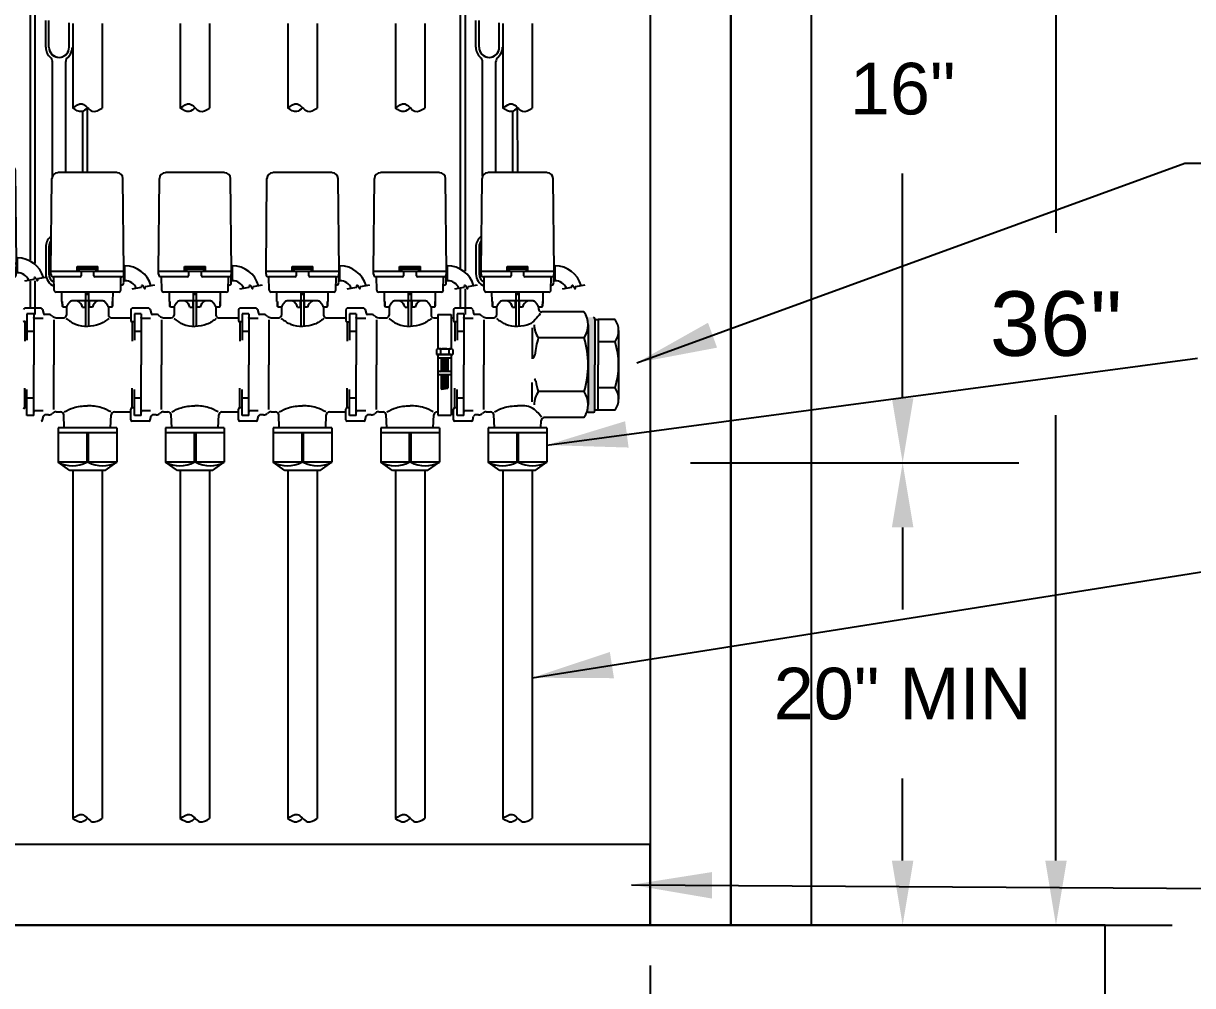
# Paper-space layout 'M&T INST' of a CAD drawing. Header units: inches. Extents: x 0.2 to 34.4, y 0.5 to 23.
# Drawn here: x 16.234 to 18.499, y 3.261 to 5.125 of the extents above; entities that cross this region are included whole.
import ezdxf

# ---------------------------------------------------------------- set-up
doc = ezdxf.new("R2010")
doc.units = ezdxf.units.IN
doc.header["$MEASUREMENT"] = 0
doc.layers.add('B_Dimensions', color=5, linetype='Continuous', lineweight=13)
for name, color, linetype in [('D_DTTXT', 7, 'Continuous'), ('D_FRAMING', 84, 'Continuous'), ('D_OBJECTS', 4, 'Continuous'), ('D_PEX TUBING', 6, 'Continuous'), ('Title Block', 7, 'Continuous')]:
    doc.layers.add(name, color=color, linetype=linetype)
doc.styles.get("Standard").update_dxf_attribs({"font": 'arial.ttf'})
doc.dimstyles.get("Standard").update_dxf_attribs({"dimtxt": 4, "dimasz": 6, "dimexe": 0.18, "dimexo": 0.0625, "dimgap": 0.09, "dimtad": 0, "dimtih": 1, "dimtoh": 1, "dimdec": 4, "dimzin": 0, "dimdsep": 46, "dimlunit": 4, "dimtxsty": 'Standard', "dimcen": 0.09, "dimadec": 0, "dimazin": 0, "dimtfac": 1, "dimtdec": 4, "dimtofl": 0, "dimtmove": 0, "dimatfit": 3, "dimfxl": 1, "dimtolj": 1, "dimtzin": 0, "dimarcsym": 0})

# ---------------------------------------------------------------- blocks, each defined once
blk = doc.blocks.new('TELESTAT')
at = {"color": 161}
for p, q in [((-0.679, 0.554), (-0.661, 2.276)), ((0.551, 2.385), (-0.551, 2.385)), ((0.679, 0.554), (0.661, 2.276)), ((-0.679, 0.554), (-0.193, 0.554)), ((-0.678, 0.494), (-0.679, 0.55)), ((-0.679, 0.55), (0.679, 0.55)), ((-0.138, 0.449), (-0.632, 0.449)), ((-0.619, 0.201), (-0.624, 0.449)), ((-0.193, 0.55), (-0.193, 0.642)), ((-0.193, 0.642), (0.193, 0.642)), ((-0.193, 0.635), (0.193, 0.635)), ((-0.187, 0.635), (-0.187, 0.55)), ((-0.159, 0.598), (-0.159, 0.55)), ((-0.159, 0.598), (0.159, 0.598)), ((-0.119, 0.55), (-0.119, 0.468)), ((0.119, 0.468), (0.119, 0.55)), ((0.632, 0.449), (0.138, 0.449)), ((0.159, 0.598), (0.159, 0.55)), ((0.187, 0.55), (0.187, 0.635)), ((0.193, 0.55), (0.193, 0.642)), ((0.193, 0.554), (0.679, 0.554)), ((0.619, 0.201), (0.624, 0.449)), ((0.675, 0.339), (0.679, 0.55)), ((0.697, 0.651), (0.678, 0.651)), ((0.697, 0.376), (0.697, 0.651)), ((0.629, 0.293), (0.621, 0.293)), ((0.697, 0.376), (0.676, 0.376)), ((0.833, 0.223), (1.008, 0.254)), ((1.08, 0.267), (1.255, 0.297)), ((0.583, 0.165), (-0.583, 0.165)), ((-0.475, -0.011), (-0.476, 0.165)), ((0.281, 0), (-0.281, 0)), ((-0.028, 0), (-0.028, 0.165)), ((-0.028, 0.159), (0.028, 0.159)), ((-0.028, 0.125), (0.028, 0.125)), ((0.028, 0), (0.028, 0.165)), ((0.475, -0.011), (0.476, 0.165)), ((-0.475, -0.011), (-0.467, -0.011)), ((-0.467, -0.011), (-0.466, -0.095)), ((-0.466, -0.092), (-0.467, -0.011)), ((-0.451, -0.11), (-0.391, -0.11)), ((0.391, -0.11), (0.451, -0.11)), ((0.467, -0.011), (0.466, -0.092)), ((0.466, -0.095), (0.467, -0.011)), ((0.467, -0.011), (0.475, -0.011))]:
    blk.add_line(p, q, dxfattribs=at)
for points in [[(-0.187, 0.634), (-0.187, 0.633), (-0.187, 0.633), (-0.187, 0.632), (-0.186, 0.631), (-0.186, 0.631), (-0.186, 0.63), (-0.185, 0.629), (-0.185, 0.628), (-0.184, 0.628), (-0.184, 0.627), (-0.183, 0.626), (-0.182, 0.625), (-0.182, 0.624), (-0.181, 0.623), (-0.18, 0.622), (-0.179, 0.621), (-0.179, 0.62), (-0.178, 0.619), (-0.177, 0.618), (-0.176, 0.617), (-0.175, 0.615), (-0.174, 0.614), (-0.173, 0.613), (-0.172, 0.612), (-0.171, 0.611), (-0.17, 0.61), (-0.169, 0.609), (-0.167, 0.606)], [(-0.167, 0.606), (-0.165, 0.605), (-0.163, 0.603)], [(-0.163, 0.603), (-0.162, 0.601), (-0.161, 0.6), (-0.159, 0.598)], [(0.159, 0.598), (0.16, 0.599), (0.162, 0.601)], [(0.162, 0.601), (0.163, 0.603), (0.165, 0.605)], [(0.165, 0.605), (0.167, 0.606), (0.169, 0.609)], [(0.169, 0.609), (0.17, 0.61), (0.171, 0.611), (0.172, 0.612), (0.173, 0.613), (0.174, 0.614), (0.175, 0.615), (0.176, 0.617), (0.177, 0.618), (0.178, 0.619), (0.179, 0.62), (0.179, 0.621), (0.18, 0.622), (0.181, 0.623), (0.182, 0.624), (0.182, 0.625), (0.183, 0.626), (0.184, 0.627), (0.184, 0.628), (0.185, 0.628), (0.185, 0.629), (0.186, 0.63), (0.186, 0.631), (0.186, 0.631), (0.187, 0.632), (0.187, 0.633), (0.187, 0.633), (0.187, 0.634)], [(-0.281, 0), (-0.285, 0), (-0.288, 0), (-0.291, -0.001), (-0.294, -0.001), (-0.297, -0.002), (-0.3, -0.002), (-0.303, -0.003), (-0.306, -0.004), (-0.308, -0.005), (-0.311, -0.006), (-0.313, -0.007), (-0.315, -0.008), (-0.318, -0.01), (-0.32, -0.011), (-0.322, -0.012), (-0.324, -0.014), (-0.326, -0.016), (-0.327, -0.017), (-0.329, -0.019), (-0.331, -0.021), (-0.332, -0.023), (-0.334, -0.025), (-0.335, -0.027), (-0.337, -0.03), (-0.338, -0.032), (-0.339, -0.034), (-0.341, -0.037)], [(0.341, -0.037), (0.339, -0.034), (0.338, -0.032), (0.337, -0.03), (0.335, -0.027), (0.334, -0.025), (0.332, -0.023), (0.331, -0.021), (0.329, -0.019), (0.327, -0.017), (0.326, -0.016), (0.324, -0.014), (0.322, -0.012), (0.32, -0.011), (0.318, -0.01), (0.315, -0.008), (0.313, -0.007), (0.311, -0.006), (0.308, -0.005), (0.306, -0.004), (0.303, -0.003), (0.3, -0.002), (0.297, -0.002), (0.294, -0.001), (0.291, -0.001), (0.288, 0), (0.285, 0), (0.281, 0)], [(-0.466, -0.095), (-0.466, -0.095), (-0.466, -0.094), (-0.466, -0.094), (-0.466, -0.093), (-0.466, -0.092), (-0.466, -0.092)], [(-0.451, -0.11), (-0.452, -0.11), (-0.453, -0.11), (-0.454, -0.11), (-0.454, -0.11), (-0.455, -0.11), (-0.456, -0.109), (-0.457, -0.109), (-0.457, -0.109), (-0.458, -0.109), (-0.459, -0.108), (-0.459, -0.108), (-0.46, -0.108), (-0.46, -0.107), (-0.461, -0.107), (-0.461, -0.106), (-0.462, -0.106), (-0.462, -0.105), (-0.463, -0.105), (-0.463, -0.104), (-0.464, -0.104), (-0.464, -0.104), (-0.464, -0.103), (-0.465, -0.102), (-0.465, -0.102), (-0.465, -0.101), (-0.465, -0.101), (-0.466, -0.1), (-0.466, -0.1), (-0.466, -0.099), (-0.466, -0.099), (-0.466, -0.098), (-0.466, -0.098), (-0.466, -0.097), (-0.466, -0.096), (-0.466, -0.096), (-0.466, -0.095), (-0.466, -0.095)], [(-0.391, -0.11), (-0.39, -0.11), (-0.39, -0.11), (-0.39, -0.11), (-0.389, -0.11), (-0.389, -0.109), (-0.388, -0.109), (-0.388, -0.109), (-0.387, -0.109), (-0.387, -0.108), (-0.386, -0.108), (-0.386, -0.107), (-0.385, -0.107), (-0.385, -0.106), (-0.384, -0.105), (-0.384, -0.105), (-0.383, -0.104), (-0.382, -0.103), (-0.382, -0.102), (-0.381, -0.102), (-0.381, -0.101), (-0.38, -0.1), (-0.38, -0.099), (-0.379, -0.098), (-0.379, -0.097), (-0.378, -0.096), (-0.378, -0.095), (-0.376, -0.091)], [(-0.376, -0.091), (-0.374, -0.088), (-0.373, -0.085), (-0.371, -0.082), (-0.37, -0.08), (-0.369, -0.077), (-0.367, -0.075), (-0.366, -0.073), (-0.365, -0.07), (-0.363, -0.068), (-0.362, -0.066), (-0.361, -0.064), (-0.36, -0.062), (-0.358, -0.06), (-0.357, -0.058), (-0.356, -0.056), (-0.354, -0.054), (-0.353, -0.052), (-0.352, -0.05), (-0.35, -0.049), (-0.349, -0.047), (-0.348, -0.045), (-0.346, -0.043), (-0.345, -0.042), (-0.343, -0.04), (-0.342, -0.038), (-0.341, -0.037)], [(0.341, -0.037), (0.342, -0.038), (0.343, -0.04), (0.345, -0.042), (0.346, -0.043), (0.348, -0.045), (0.349, -0.047), (0.35, -0.049), (0.352, -0.05), (0.353, -0.052), (0.354, -0.054), (0.356, -0.056), (0.357, -0.058), (0.358, -0.06), (0.36, -0.062), (0.361, -0.064), (0.362, -0.066), (0.363, -0.068), (0.365, -0.07), (0.366, -0.073), (0.367, -0.075), (0.369, -0.077), (0.37, -0.08), (0.371, -0.082), (0.373, -0.085), (0.374, -0.088), (0.376, -0.091), (0.378, -0.095)], [(0.378, -0.095), (0.378, -0.096), (0.379, -0.097), (0.379, -0.098), (0.38, -0.099), (0.38, -0.1), (0.381, -0.101), (0.381, -0.102), (0.382, -0.102), (0.382, -0.103), (0.383, -0.104), (0.384, -0.105), (0.384, -0.105), (0.385, -0.106), (0.385, -0.107), (0.386, -0.107), (0.386, -0.108), (0.387, -0.108), (0.387, -0.109), (0.388, -0.109), (0.388, -0.109), (0.389, -0.109), (0.389, -0.11), (0.39, -0.11), (0.39, -0.11), (0.39, -0.11), (0.391, -0.11)], [(0.451, -0.11), (0.452, -0.11), (0.453, -0.11), (0.454, -0.11), (0.454, -0.11), (0.455, -0.11), (0.456, -0.109), (0.457, -0.109), (0.457, -0.109), (0.458, -0.109), (0.459, -0.108), (0.459, -0.108), (0.46, -0.108), (0.46, -0.107), (0.461, -0.107), (0.461, -0.106), (0.462, -0.106), (0.462, -0.105), (0.463, -0.105), (0.463, -0.104), (0.464, -0.104), (0.464, -0.104), (0.464, -0.103), (0.465, -0.102), (0.465, -0.102), (0.465, -0.101), (0.465, -0.101), (0.466, -0.1), (0.466, -0.1), (0.466, -0.099), (0.466, -0.099), (0.466, -0.098), (0.466, -0.098), (0.466, -0.097), (0.466, -0.096), (0.466, -0.096), (0.466, -0.095), (0.466, -0.095)], [(0.466, -0.095), (0.466, -0.095), (0.466, -0.094), (0.466, -0.094), (0.466, -0.093), (0.466, -0.092), (0.466, -0.092)]]:
    blk.add_lwpolyline(points, dxfattribs=at)
for centre, radius, start, end in [((-0.551, 2.274), 0.11, 90, 179.4259), ((0.551, 2.274), 0.11, 0.5741, 90), ((-0.632, 0.495), 0.0459, 181, 270), ((-0.138, 0.468), 0.0183, 270, 360), ((0.138, 0.468), 0.0183, 180, 270), ((0.632, 0.495), 0.0459, 270, 359), ((0.697, 0.147), 0.504, 15.8606, 90), ((0.629, 0.339), 0.0459, 270, 359), ((0.697, 0.147), 0.229, 22.9817, 90), ((-0.583, 0.202), 0.0367, 181, 270), ((0.583, 0.202), 0.0367, 270, 359)]:
    blk.add_arc(centre, radius, start, end, dxfattribs=at)
blk.add_spline([(1.008, 0.254), (1.019, 0.293), (1.044, 0.26), (1.068, 0.227), (1.08, 0.267)], degree=3, dxfattribs=at)
blk = doc.blocks.new('*D31')
at = {"layer": 'B_Dimensions', "color": 0, "lineweight": -2, "transparency": 16777216}
for p, q in [((-2.3673, -2.4647), (-1.7457, -2.4647)), ((-1.9257, -2.5647), (-1.9257, -3.2671)), ((-1.9257, -4.2397), (-1.9257, -3.5493)), ((-2.3673, -4.3397), (-1.7457, -4.3397))]:
    blk.add_line(p, q, dxfattribs=at)
at = {"layer": 'B_Dimensions', "color": 0, "transparency": 16777216}
for points in [[(-1.9423, -2.5647), (-1.909, -2.5647), (-1.9257, -2.4647)], [(-1.9423, -4.2397), (-1.909, -4.2397), (-1.9257, -4.3397)]]:
    blk.add_solid(points, dxfattribs=at)
at = {"layer": 'Defpoints', "color": 0, "transparency": 16777216}
for p in [(-2.4298, -2.4647), (-2.4298, -4.3397), (-1.9257, -4.3397)]:
    blk.add_point(p, dxfattribs=at)
at = {"layer": 'B_Dimensions', "color": 0, "transparency": 16777216, "insert": (-1.9257, -3.4082), "char_height": 0.1, "attachment_point": 5}
blk.add_mtext('\\A1;36"', dxfattribs=at)
blk = doc.blocks.new('*D29')
at = {"layer": 'B_Dimensions', "color": 0, "lineweight": -2, "transparency": 16777216}
for p, q in [((-2.4923, -3.6233), (-1.9833, -3.6233)), ((-2.1633, -3.7233), (-2.1633, -3.8506)), ((-2.1633, -4.2397), (-2.1633, -4.1123)), ((-2.4923, -4.3397), (-1.9833, -4.3397))]:
    blk.add_line(p, q, dxfattribs=at)
at = {"layer": 'B_Dimensions', "color": 0, "transparency": 16777216}
for points in [[(-2.18, -3.7233), (-2.1467, -3.7233), (-2.1633, -3.6233)], [(-2.18, -4.2397), (-2.1467, -4.2397), (-2.1633, -4.3397)]]:
    blk.add_solid(points, dxfattribs=at)
at = {"layer": 'Defpoints', "color": 0, "transparency": 16777216}
for p in [(-2.5548, -3.6233), (-2.5548, -4.3397), (-2.1633, -4.3397)]:
    blk.add_point(p, dxfattribs=at)
at = {"layer": 'B_Dimensions', "color": 0, "transparency": 16777216, "insert": (-2.1633, -3.9815), "char_height": 0.08, "attachment_point": 5}
blk.add_mtext('\\A1;20" MIN', dxfattribs=at)
blk = doc.blocks.new('*D30')
at = {"layer": 'B_Dimensions', "color": 0, "lineweight": -2, "transparency": 16777216}
for p, q in [((-2.4923, -2.4647), (-1.9833, -2.4647)), ((-2.1633, -2.5647), (-2.1633, -2.9131)), ((-2.1633, -3.5233), (-2.1633, -3.1748)), ((-2.4923, -3.6233), (-1.9833, -3.6233))]:
    blk.add_line(p, q, dxfattribs=at)
at = {"layer": 'B_Dimensions', "color": 0, "transparency": 16777216}
for points in [[(-2.18, -2.5647), (-2.1467, -2.5647), (-2.1633, -2.4647)], [(-2.18, -3.5233), (-2.1467, -3.5233), (-2.1633, -3.6233)]]:
    blk.add_solid(points, dxfattribs=at)
at = {"layer": 'Defpoints', "color": 0, "transparency": 16777216}
for p in [(-2.5548, -2.4647), (-2.5548, -3.6233), (-2.1633, -3.6233)]:
    blk.add_point(p, dxfattribs=at)
at = {"layer": 'B_Dimensions', "color": 0, "transparency": 16777216, "insert": (-2.1633, -3.044), "char_height": 0.08, "attachment_point": 5}
blk.add_mtext('\\A1;16"', dxfattribs=at)
blk = doc.blocks.new('*D32')
at = {"layer": 'B_Dimensions', "color": 0, "lineweight": -2, "transparency": 16777216}
for p, q in [((-4.8464, -4.4022), (-4.8464, -5.437)), ((-2.5548, -4.4022), (-2.5548, -5.437)), ((-4.7464, -5.257), (-3.8769, -5.257)), ((-2.6548, -5.257), (-3.5244, -5.257))]:
    blk.add_line(p, q, dxfattribs=at)
at = {"layer": 'B_Dimensions', "color": 0, "transparency": 16777216}
for points in [[(-4.7464, -5.2403), (-4.7464, -5.2737), (-4.8464, -5.257)], [(-2.6548, -5.2403), (-2.6548, -5.2737), (-2.5548, -5.257)]]:
    blk.add_solid(points, dxfattribs=at)
at = {"layer": 'Defpoints', "color": 0, "transparency": 16777216}
for p in [(-4.8464, -4.3397), (-2.5548, -4.3397), (-2.5548, -5.257)]:
    blk.add_point(p, dxfattribs=at)
at = {"layer": 'B_Dimensions', "color": 0, "transparency": 16777216, "insert": (-3.7006, -5.257), "char_height": 0.1, "attachment_point": 5}
blk.add_mtext("\\A1;'W'", dxfattribs=at)
blk = doc.blocks.new('MULTI MANIFOLD')
at = {"layer": 'D_OBJECTS', "ltscale": 12}
h = blk.add_hatch(color=5, dxfattribs=at)
h.paths.add_polyline_path([(-2.64016, -3.40027, 0.4142136), (-2.64266, -3.39777), (-2.65079, -3.39777), (-2.65079, -3.47133), (-2.64016, -3.47133)])
h.paths.add_polyline_path([(-2.64016, -3.47133), (-2.65079, -3.47133), (-2.65079, -3.54489), (-2.64266, -3.54489, 0.4142136), (-2.64016, -3.54239)])
h = blk.add_hatch(color=5, dxfattribs=at)
h.paths.add_polyline_path([(-2.64016, -3.40027, 0.4142136), (-2.64266, -3.39777), (-2.65079, -3.39777), (-2.65079, -3.47133), (-2.64016, -3.47133)])
h.paths.add_polyline_path([(-2.64016, -3.47133), (-2.65079, -3.47133), (-2.65079, -3.54489), (-2.64266, -3.54489, 0.4142136), (-2.64016, -3.54239)])
at = {"layer": 'D_DTTXT'}
blk.add_line((-1.72596, -3.15868), (-1.60096, -3.15868), dxfattribs=at)
at = {"layer": 'D_FRAMING', "ltscale": 12}
for p, q in [((-2.42978, -1.60519), (-2.42978, -4.33973)), ((-2.30478, -4.33973), (-2.30478, -1.60519)), ((-2.42978, -4.33973), (-2.30478, -4.33973))]:
    blk.add_line(p, q, dxfattribs=at)
for points in [[(-2.55478, -4.33973), (-2.42978, -4.33973), (-2.42978, -2.46473), (-2.55478, -2.46473)], [(-4.84645, -4.21473), (-4.84645, -4.33973), (-2.55478, -4.33973), (-2.55478, -4.21473)], [(-5.48062, -4.33973), (-5.48062, -4.46473), (-1.84938, -4.46473), (-1.84938, -4.33973)]]:
    blk.add_lwpolyline(points, close=True, dxfattribs=at)
at = {"layer": 'D_OBJECTS', "ltscale": 12}
for p, q in [((-3.5151, -3.30897), (-3.5151, -2.84925)), ((-3.5076, -3.31435), (-3.5076, -2.84925)), ((-2.84844, -3.32148), (-2.84844, -2.84925)), ((-2.84094, -3.32617), (-2.84094, -2.84925)), ((-3.49146, -2.97937), (-3.49146, -2.9377)), ((-3.48646, -2.97937), (-3.48646, -2.9377)), ((-3.45521, -2.97937), (-3.45521, -2.94154)), ((-2.82479, -2.97937), (-2.82479, -2.9377)), ((-2.81979, -2.97937), (-2.81979, -2.9377)), ((-2.78854, -2.97937), (-2.78854, -2.94154)), ((-3.48125, -3.17929), (-3.48125, -3.00143)), ((-3.46041, -3.17366), (-3.46041, -3.00143)), ((-2.81458, -3.17929), (-2.81458, -3.00143)), ((-2.79375, -3.17366), (-2.79375, -3.00143)), ((-3.43406, -3.17366), (-3.43406, -3.07849)), ((-3.42656, -3.17366), (-3.42656, -3.0733)), ((-2.76739, -3.17366), (-2.76739, -3.07849)), ((-2.75989, -3.17366), (-2.76047, -3.07275)), ((-3.49146, -3.28877), (-3.49146, -3.33044)), ((-3.48646, -3.28877), (-3.48646, -3.33044)), ((-2.82479, -3.28877), (-2.82479, -3.33044)), ((-2.81979, -3.28877), (-2.81979, -3.33044)), ((-3.5151, -3.38383), (-3.5151, -3.34173)), ((-3.5151, -3.38383), (-3.5151, -3.34278)), ((-3.5076, -3.39342), (-3.5076, -3.34129)), ((-3.5076, -3.38383), (-3.5076, -3.34129)), ((-2.84844, -3.38383), (-2.84844, -3.35362)), ((-2.84844, -3.38383), (-2.84844, -3.35362)), ((-2.84094, -3.39342), (-2.84094, -3.35352)), ((-2.8838, -3.3932), (-2.8838, -3.44665)), ((-2.8838, -3.3932), (-2.86296, -3.3932)), ((-2.86296, -3.3932), (-2.86296, -3.44665)), ((-2.88602, -3.44757), (-2.88602, -3.4557)), ((-2.88602, -3.4557), (-2.86074, -3.4557)), ((-2.8838, -3.4557), (-2.8838, -3.54945)), ((-2.86296, -3.4557), (-2.8838, -3.4557)), ((-2.86296, -3.46091), (-2.8838, -3.46091)), ((-2.87838, -3.44658), (-2.8829, -3.44658)), ((-2.87982, -3.44754), (-2.87982, -3.4557)), ((-2.87946, -3.46285), (-2.86763, -3.46131)), ((-2.87838, -3.44658), (-2.86838, -3.44658)), ((-2.87838, -3.46091), (-2.87838, -3.48174)), ((-2.86838, -3.44658), (-2.86386, -3.44658)), ((-2.86838, -3.44658), (-2.86386, -3.44658)), ((-2.86838, -3.46091), (-2.86838, -3.48174)), ((-2.86694, -3.44754), (-2.86694, -3.4557)), ((-2.86296, -3.4557), (-2.86296, -3.54945)), ((-2.86074, -3.44757), (-2.86074, -3.4557)), ((-2.87946, -3.46494), (-2.86763, -3.4634)), ((-2.87946, -3.46702), (-2.86763, -3.46548)), ((-2.87946, -3.46911), (-2.86763, -3.46757)), ((-2.87946, -3.47119), (-2.86763, -3.46965)), ((-2.87946, -3.47327), (-2.86763, -3.47173)), ((-2.87946, -3.47536), (-2.86763, -3.47382)), ((-2.87946, -3.47744), (-2.86763, -3.4759)), ((-2.87946, -3.47952), (-2.86763, -3.47798)), ((-2.86296, -3.48174), (-2.8838, -3.48174)), ((-2.86296, -3.48695), (-2.8838, -3.48695)), ((-2.87946, -3.48161), (-2.86763, -3.48007)), ((-2.87946, -3.48786), (-2.8725, -3.48695)), ((-2.87946, -3.48994), (-2.86763, -3.4884)), ((-2.87946, -3.49203), (-2.86763, -3.49049)), ((-2.87946, -3.49411), (-2.86763, -3.49257)), ((-2.87946, -3.49619), (-2.86763, -3.49465)), ((-2.87946, -3.49828), (-2.86763, -3.49674)), ((-2.87838, -3.48695), (-2.87838, -3.50908)), ((-2.86838, -3.48695), (-2.86838, -3.50777)), ((-2.87946, -3.50036), (-2.86763, -3.49882)), ((-2.87946, -3.50244), (-2.86763, -3.50091)), ((-2.87946, -3.50453), (-2.86763, -3.50299)), ((-2.87946, -3.50661), (-2.86763, -3.50507)), ((-2.87838, -3.50908), (-2.86838, -3.50777)), ((-2.8838, -3.54945), (-2.86296, -3.54945))]:
    blk.add_line(p, q, dxfattribs=at)
at = {"layer": 'D_OBJECTS', "color": 5, "ltscale": 12}
for p, q in [((-3.49846, -3.38383), (-3.52406, -3.38383)), ((-3.49638, -3.38591), (-3.4949, -3.39145)), ((-3.45932, -3.38153), (-3.45932, -3.39424)), ((-3.43463, -3.3823), (-3.42988, -3.3823)), ((-3.42988, -3.3823), (-3.42988, -3.37237)), ((-3.42915, -3.41189), (-3.42915, -3.37237)), ((-3.42448, -3.41191), (-3.42448, -3.37237)), ((-3.42375, -3.3823), (-3.42375, -3.37237)), ((-3.419, -3.3823), (-3.42375, -3.3823)), ((-3.39432, -3.38154), (-3.39432, -3.39424)), ((-3.35948, -3.38591), (-3.35948, -3.40258)), ((-3.3318, -3.38383), (-3.3574, -3.38383)), ((-3.32971, -3.38591), (-3.32823, -3.39145)), ((-3.29265, -3.38153), (-3.29265, -3.39424)), ((-3.26797, -3.3823), (-3.26321, -3.3823)), ((-3.26321, -3.3823), (-3.26321, -3.37237)), ((-3.26249, -3.41189), (-3.26249, -3.37237)), ((-3.25781, -3.41191), (-3.25781, -3.37237)), ((-3.25709, -3.3823), (-3.25709, -3.37237)), ((-3.25233, -3.3823), (-3.25709, -3.3823)), ((-3.22765, -3.38154), (-3.22765, -3.39424)), ((-3.19281, -3.38591), (-3.19281, -3.40258)), ((-3.16513, -3.38383), (-3.19073, -3.38383)), ((-3.16305, -3.38591), (-3.16156, -3.39145)), ((-3.12598, -3.38153), (-3.12598, -3.39424)), ((-3.1013, -3.3823), (-3.09655, -3.3823)), ((-3.09655, -3.3823), (-3.09655, -3.37237)), ((-3.09582, -3.41189), (-3.09582, -3.37237)), ((-3.09115, -3.41191), (-3.09115, -3.37237)), ((-3.09042, -3.3823), (-3.09042, -3.37237)), ((-3.08567, -3.3823), (-3.09042, -3.3823)), ((-3.06098, -3.38154), (-3.06098, -3.39424)), ((-3.02615, -3.38591), (-3.02615, -3.40258)), ((-2.99846, -3.38383), (-3.02406, -3.38383)), ((-2.99638, -3.38591), (-2.9949, -3.39145)), ((-2.95932, -3.38153), (-2.95932, -3.39424)), ((-2.93463, -3.3823), (-2.92988, -3.3823)), ((-2.92988, -3.3823), (-2.92988, -3.37237)), ((-2.92915, -3.41189), (-2.92915, -3.37237)), ((-2.92448, -3.41191), (-2.92448, -3.37237)), ((-2.92375, -3.3823), (-2.92375, -3.37237)), ((-2.919, -3.3823), (-2.92375, -3.3823)), ((-2.89432, -3.38154), (-2.89432, -3.39424)), ((-2.85948, -3.38591), (-2.85948, -3.40258)), ((-2.8318, -3.38383), (-2.8574, -3.38383)), ((-2.82971, -3.38591), (-2.82823, -3.39145)), ((-2.79265, -3.38153), (-2.79265, -3.39424)), ((-2.76797, -3.3823), (-2.76321, -3.3823)), ((-2.76321, -3.3823), (-2.76321, -3.37237)), ((-2.76249, -3.41189), (-2.76249, -3.37237)), ((-2.75781, -3.41191), (-2.75781, -3.37237)), ((-2.75709, -3.3823), (-2.75709, -3.37237)), ((-2.75233, -3.3823), (-2.75709, -3.3823)), ((-2.72765, -3.38154), (-2.72765, -3.38447)), ((-3.52057, -3.40466), (-3.52406, -3.40466)), ((-3.52406, -3.40466), (-3.52406, -3.43492)), ((-3.51015, -3.39262), (-3.52057, -3.39262)), ((-3.52057, -3.39262), (-3.52057, -3.433)), ((-3.52057, -3.39966), (-3.52057, -3.40466)), ((-3.51015, -3.39262), (-3.51015, -3.47133)), ((-3.51015, -3.39966), (-3.51015, -3.47133)), ((-3.4956, -3.39966), (-3.51015, -3.39966)), ((-3.48723, -3.39354), (-3.49281, -3.39354)), ((-3.4789, -3.40187), (-3.4789, -3.47133)), ((-3.47545, -3.39841), (-3.46348, -3.39841)), ((-3.39015, -3.39841), (-3.35948, -3.39841)), ((-3.3574, -3.40466), (-3.3574, -3.43492)), ((-3.3539, -3.40466), (-3.3574, -3.40466)), ((-3.3539, -3.39262), (-3.3539, -3.433)), ((-3.34348, -3.39262), (-3.3539, -3.39262)), ((-3.3539, -3.39966), (-3.3539, -3.40466)), ((-3.34348, -3.39262), (-3.34348, -3.47133)), ((-3.34348, -3.39966), (-3.34348, -3.47133)), ((-3.32894, -3.39966), (-3.34348, -3.39966)), ((-3.32057, -3.39354), (-3.32615, -3.39354)), ((-3.31223, -3.40187), (-3.31223, -3.47133)), ((-3.30879, -3.39841), (-3.29682, -3.39841)), ((-3.22348, -3.39841), (-3.19281, -3.39841)), ((-3.1963, -3.39841), (-3.19281, -3.39841)), ((-3.1963, -3.39841), (-3.19281, -3.39841)), ((-3.19073, -3.40466), (-3.19073, -3.43492)), ((-3.18723, -3.40466), (-3.19073, -3.40466)), ((-3.18723, -3.39262), (-3.18723, -3.433)), ((-3.17682, -3.39262), (-3.18723, -3.39262)), ((-3.18723, -3.39966), (-3.18723, -3.40466)), ((-3.17682, -3.39262), (-3.17682, -3.47133)), ((-3.17682, -3.39966), (-3.17682, -3.47133)), ((-3.16227, -3.39966), (-3.17682, -3.39966)), ((-3.1539, -3.39354), (-3.15948, -3.39354)), ((-3.14557, -3.40187), (-3.14557, -3.47133)), ((-3.14212, -3.39841), (-3.13015, -3.39841)), ((-3.05682, -3.39841), (-3.02615, -3.39841)), ((-3.02406, -3.40466), (-3.02406, -3.43492)), ((-3.02406, -3.40466), (-3.02057, -3.40466)), ((-3.02057, -3.39262), (-3.02057, -3.433)), ((-3.01015, -3.39262), (-3.02057, -3.39262)), ((-3.02057, -3.39966), (-3.02057, -3.40466)), ((-3.01015, -3.39262), (-3.01015, -3.47133)), ((-3.01015, -3.39966), (-3.01015, -3.47133)), ((-2.9956, -3.39966), (-3.01015, -3.39966)), ((-2.98723, -3.39354), (-2.99281, -3.39354)), ((-2.9789, -3.40187), (-2.9789, -3.47133)), ((-2.97545, -3.39841), (-2.96348, -3.39841)), ((-2.89015, -3.39841), (-2.8838, -3.39841)), ((-2.86296, -3.39841), (-2.85948, -3.39841)), ((-2.8574, -3.40466), (-2.8574, -3.43492)), ((-2.8539, -3.40466), (-2.8574, -3.40466)), ((-2.8539, -3.39262), (-2.8539, -3.433)), ((-2.84348, -3.39262), (-2.8539, -3.39262)), ((-2.8539, -3.39966), (-2.8539, -3.40466)), ((-2.84348, -3.39262), (-2.84348, -3.47133)), ((-2.84348, -3.39966), (-2.84348, -3.47133)), ((-2.82894, -3.39966), (-2.84348, -3.39966)), ((-2.82057, -3.39354), (-2.82615, -3.39354)), ((-2.81223, -3.40187), (-2.81223, -3.47133)), ((-2.80879, -3.39841), (-2.79682, -3.39841)), ((-2.65721, -3.38947), (-2.72265, -3.38947)), ((-2.64016, -3.40027), (-2.64016, -3.47133)), ((-2.64016, -3.40027), (-2.64016, -3.47133)), ((-2.64016, -3.40124), (-2.63516, -3.40124)), ((-2.64016, -3.40124), (-2.63516, -3.40124)), ((-2.64016, -3.40124), (-2.63516, -3.40124)), ((-2.63516, -3.40124), (-2.63516, -3.47133)), ((-2.63516, -3.40124), (-2.63516, -3.47133)), ((-2.63516, -3.40124), (-2.63516, -3.47133)), ((-2.60895, -3.40124), (-2.63516, -3.40124)), ((-3.51015, -3.4198), (-3.52057, -3.4198)), ((-3.34348, -3.4198), (-3.3539, -3.4198)), ((-3.17682, -3.4198), (-3.18723, -3.4198)), ((-3.01015, -3.4198), (-3.02057, -3.4198)), ((-2.84348, -3.4198), (-2.8539, -3.4198)), ((-2.73734, -3.41401), (-2.73734, -3.46217)), ((-2.65079, -3.40966), (-2.65079, -3.53299)), ((-2.65079, -3.40966), (-2.65079, -3.53299)), ((-2.60356, -3.41842), (-2.60356, -3.52449)), ((-2.65706, -3.42964), (-2.72805, -3.42964)), ((-2.60895, -3.4356), (-2.63516, -3.4356)), ((-3.51015, -3.55004), (-3.51015, -3.47133)), ((-3.51015, -3.54299), (-3.51015, -3.47133)), ((-3.4789, -3.54079), (-3.4789, -3.47133)), ((-3.34348, -3.55004), (-3.34348, -3.47133)), ((-3.34348, -3.54299), (-3.34348, -3.47133)), ((-3.31223, -3.54079), (-3.31223, -3.47133)), ((-3.17682, -3.55004), (-3.17682, -3.47133)), ((-3.17682, -3.54299), (-3.17682, -3.47133)), ((-3.14557, -3.54079), (-3.14557, -3.47133)), ((-3.01015, -3.55004), (-3.01015, -3.47133)), ((-3.01015, -3.54299), (-3.01015, -3.47133)), ((-2.9789, -3.54079), (-2.9789, -3.47133)), ((-2.84348, -3.54299), (-2.84348, -3.47133)), ((-2.84348, -3.55004), (-2.84348, -3.47133)), ((-2.81223, -3.54079), (-2.81223, -3.47133)), ((-2.64016, -3.54239), (-2.64016, -3.47133)), ((-2.64016, -3.54239), (-2.64016, -3.47133)), ((-2.63516, -3.54142), (-2.63516, -3.47133)), ((-2.63516, -3.54142), (-2.63516, -3.47133)), ((-2.63516, -3.54142), (-2.63516, -3.47133)), ((-3.52406, -3.53799), (-3.52406, -3.50773)), ((-3.52057, -3.55004), (-3.52057, -3.50966)), ((-3.3574, -3.53799), (-3.3574, -3.50773)), ((-3.3539, -3.55004), (-3.3539, -3.50966)), ((-3.19073, -3.53799), (-3.19073, -3.50773)), ((-3.18723, -3.55004), (-3.18723, -3.50966)), ((-3.02406, -3.53799), (-3.02406, -3.50773)), ((-3.02057, -3.55004), (-3.02057, -3.50966)), ((-2.8574, -3.53799), (-2.8574, -3.50773)), ((-2.8539, -3.55004), (-2.8539, -3.50966)), ((-2.73734, -3.52864), (-2.73734, -3.49907)), ((-2.65706, -3.51301), (-2.72805, -3.51301)), ((-2.65706, -3.51301), (-2.70989, -3.51301)), ((-2.60895, -3.50731), (-2.63516, -3.50731)), ((-3.51015, -3.52286), (-3.52057, -3.52286)), ((-3.34348, -3.52286), (-3.3539, -3.52286)), ((-3.17682, -3.52286), (-3.18723, -3.52286)), ((-3.01015, -3.52286), (-3.02057, -3.52286)), ((-2.84348, -3.52286), (-2.8539, -3.52286)), ((-3.52057, -3.53799), (-3.52406, -3.53799)), ((-3.52057, -3.54299), (-3.52057, -3.53799)), ((-3.51015, -3.55004), (-3.52057, -3.55004)), ((-3.4956, -3.54299), (-3.51015, -3.54299)), ((-3.49638, -3.55674), (-3.4949, -3.5512)), ((-3.48723, -3.54912), (-3.49281, -3.54912)), ((-3.47545, -3.54424), (-3.46867, -3.54424)), ((-3.46277, -3.56913), (-3.46368, -3.54902)), ((-3.39086, -3.56913), (-3.38996, -3.54902)), ((-3.38496, -3.54424), (-3.35948, -3.54424)), ((-3.35948, -3.55674), (-3.35948, -3.54008)), ((-3.3539, -3.53799), (-3.3574, -3.53799)), ((-3.3539, -3.54299), (-3.3539, -3.53799)), ((-3.34348, -3.55004), (-3.3539, -3.55004)), ((-3.32894, -3.54299), (-3.34348, -3.54299)), ((-3.32971, -3.55674), (-3.32823, -3.5512)), ((-3.32057, -3.54912), (-3.32615, -3.54912)), ((-3.30879, -3.54424), (-3.302, -3.54424)), ((-3.29611, -3.56913), (-3.29701, -3.54902)), ((-3.22419, -3.56913), (-3.22329, -3.54902)), ((-3.2183, -3.54424), (-3.1963, -3.54424)), ((-3.1963, -3.54424), (-3.19281, -3.54424)), ((-3.1963, -3.54424), (-3.19281, -3.54424)), ((-3.19281, -3.55674), (-3.19281, -3.54008)), ((-3.18723, -3.53799), (-3.19073, -3.53799)), ((-3.18723, -3.54299), (-3.18723, -3.53799)), ((-3.17682, -3.55004), (-3.18723, -3.55004)), ((-3.16227, -3.54299), (-3.17682, -3.54299)), ((-3.16305, -3.55674), (-3.16156, -3.5512)), ((-3.1539, -3.54912), (-3.15948, -3.54912)), ((-3.14212, -3.54424), (-3.13534, -3.54424)), ((-3.12944, -3.56913), (-3.13034, -3.54902)), ((-3.05753, -3.56913), (-3.05662, -3.54902)), ((-3.05163, -3.54424), (-3.02615, -3.54424)), ((-3.02615, -3.55674), (-3.02615, -3.54008)), ((-3.02057, -3.53799), (-3.02406, -3.53799)), ((-3.02057, -3.54299), (-3.02057, -3.53799)), ((-3.01015, -3.55004), (-3.02057, -3.55004)), ((-2.9956, -3.54299), (-3.01015, -3.54299)), ((-2.99638, -3.55674), (-2.9949, -3.5512)), ((-2.98723, -3.54912), (-2.99281, -3.54912)), ((-2.97545, -3.54424), (-2.96867, -3.54424)), ((-2.96277, -3.56913), (-2.96368, -3.54902)), ((-2.89086, -3.56913), (-2.88996, -3.54902)), ((-2.88496, -3.54424), (-2.8838, -3.54424)), ((-2.88496, -3.54424), (-2.8838, -3.54424)), ((-2.88496, -3.54424), (-2.8838, -3.54424)), ((-2.86296, -3.54424), (-2.85948, -3.54424)), ((-2.85948, -3.55674), (-2.85948, -3.54008)), ((-2.8539, -3.53799), (-2.8574, -3.53799)), ((-2.8539, -3.54299), (-2.8539, -3.53799)), ((-2.84348, -3.55004), (-2.8539, -3.55004)), ((-2.82894, -3.54299), (-2.84348, -3.54299)), ((-2.82971, -3.55674), (-2.82823, -3.5512)), ((-2.82057, -3.54912), (-2.82615, -3.54912)), ((-2.80879, -3.54424), (-2.802, -3.54424)), ((-2.79611, -3.56913), (-2.79701, -3.54902)), ((-2.65079, -3.54489), (-2.65287, -3.54489)), ((-2.65079, -3.54489), (-2.65287, -3.54489)), ((-2.65079, -3.54489), (-2.64266, -3.54489)), ((-2.65079, -3.54489), (-2.64266, -3.54489)), ((-2.64016, -3.54142), (-2.63516, -3.54142)), ((-2.64016, -3.54142), (-2.63516, -3.54142)), ((-2.64016, -3.54142), (-2.63516, -3.54142)), ((-2.60895, -3.54167), (-2.63516, -3.54167)), ((-3.38134, -3.56913), (-3.47229, -3.56913)), ((-3.47229, -3.56913), (-3.47229, -3.62248)), ((-3.38134, -3.56913), (-3.38134, -3.62248)), ((-3.3318, -3.55883), (-3.3574, -3.55883)), ((-3.21468, -3.56913), (-3.30562, -3.56913)), ((-3.30562, -3.56913), (-3.30562, -3.62248)), ((-3.21468, -3.56913), (-3.21468, -3.62248)), ((-3.16513, -3.55883), (-3.19073, -3.55883)), ((-3.04801, -3.56913), (-3.13896, -3.56913)), ((-3.13896, -3.56913), (-3.13896, -3.62248)), ((-3.04801, -3.56913), (-3.04801, -3.62248)), ((-2.99846, -3.55883), (-3.02406, -3.55883)), ((-2.88134, -3.56913), (-2.97229, -3.56913)), ((-2.97229, -3.56913), (-2.97229, -3.62248)), ((-2.88134, -3.56913), (-2.88134, -3.62248)), ((-2.8318, -3.55883), (-2.8574, -3.55883)), ((-2.71468, -3.56913), (-2.80562, -3.56913)), ((-2.80562, -3.56913), (-2.80562, -3.62248)), ((-2.72419, -3.56913), (-2.72369, -3.55796)), ((-2.65721, -3.55319), (-2.7187, -3.55319)), ((-2.71468, -3.56913), (-2.71468, -3.62248)), ((-3.38134, -3.57683), (-3.47229, -3.57683)), ((-3.42797, -3.57683), (-3.42797, -3.62248)), ((-3.42566, -3.57683), (-3.42566, -3.62248)), ((-3.21468, -3.57683), (-3.30562, -3.57683)), ((-3.26131, -3.57683), (-3.26131, -3.62248)), ((-3.25899, -3.57683), (-3.25899, -3.62248)), ((-3.04801, -3.57683), (-3.13896, -3.57683)), ((-3.09464, -3.57683), (-3.09464, -3.62248)), ((-3.09233, -3.57683), (-3.09233, -3.62248)), ((-2.88134, -3.57683), (-2.97229, -3.57683)), ((-2.92797, -3.57683), (-2.92797, -3.62248)), ((-2.92566, -3.57683), (-2.92566, -3.62248)), ((-2.71468, -3.57683), (-2.80562, -3.57683)), ((-2.76131, -3.57683), (-2.76131, -3.62248)), ((-2.75899, -3.57683), (-2.75899, -3.62248)), ((-3.4541, -3.6351), (-3.47229, -3.62248)), ((-3.38134, -3.62248), (-3.47229, -3.62248)), ((-3.39953, -3.6351), (-3.38134, -3.62248)), ((-3.28743, -3.6351), (-3.30562, -3.62248)), ((-3.21468, -3.62248), (-3.30562, -3.62248)), ((-3.23287, -3.6351), (-3.21468, -3.62248)), ((-3.12077, -3.6351), (-3.13896, -3.62248)), ((-3.04801, -3.62248), (-3.13896, -3.62248)), ((-3.0662, -3.6351), (-3.04801, -3.62248)), ((-2.9541, -3.6351), (-2.97229, -3.62248)), ((-2.88134, -3.62248), (-2.97229, -3.62248)), ((-2.89953, -3.6351), (-2.88134, -3.62248)), ((-2.78743, -3.6351), (-2.80562, -3.62248)), ((-2.71468, -3.62248), (-2.80562, -3.62248)), ((-2.73287, -3.6351), (-2.71468, -3.62248)), ((-3.39953, -3.6351), (-3.4541, -3.6351)), ((-3.23287, -3.6351), (-3.28743, -3.6351)), ((-3.0662, -3.6351), (-3.12077, -3.6351)), ((-2.89953, -3.6351), (-2.9541, -3.6351)), ((-2.73287, -3.6351), (-2.78743, -3.6351))]:
    blk.add_line(p, q, dxfattribs=at)
at = {"layer": 'D_OBJECTS', "ltscale": 12}
for centre, radius, start, end in [((-3.47083, -2.97937), 0.02063, 180, 229.64798), ((-3.47083, -2.97937), 0.02063, 180, 229.64798), ((-3.47083, -2.97937), 0.01562, 180, 341.54947), ((-3.47083, -2.97937), 0.01562, 180, 0), ((-3.47083, -2.97937), 0.02063, 310.35202, 0), ((-3.47083, -2.97937), 0.02063, 310.35202, 346.12751), ((-2.80416, -2.97937), 0.02063, 180, 229.64798), ((-2.80416, -2.97937), 0.02063, 180, 229.64798), ((-2.80416, -2.97937), 0.02063, 180, 229.64798), ((-2.80416, -2.97937), 0.01562, 180, 0), ((-2.80416, -2.97937), 0.01562, 180, 0), ((-2.80416, -2.97937), 0.01562, 180, 341.54947), ((-2.80416, -2.97937), 0.02063, 310.35202, 0), ((-2.80416, -2.97937), 0.02063, 310.35202, 0), ((-2.80416, -2.97937), 0.02063, 310.35202, 346.12751), ((-3.48958, -3.00143), 0.00833, 0, 49.64798), ((-3.48958, -3.00143), 0.00833, 0, 49.64798), ((-3.45208, -3.00143), 0.00833, 130.35202, 180), ((-3.45208, -3.00143), 0.00833, 130.35202, 180), ((-2.82291, -3.00143), 0.00833, 0, 49.64798), ((-2.82291, -3.00143), 0.00833, 0, 49.64798), ((-2.82291, -3.00143), 0.00833, 0, 49.64798), ((-2.78541, -3.00143), 0.00833, 130.35202, 180), ((-2.78541, -3.00143), 0.00833, 130.35202, 180), ((-2.78541, -3.00143), 0.00833, 130.35202, 180), ((-3.47083, -3.28877), 0.02063, 130.35202, 180), ((-3.47083, -3.28877), 0.01562, 140.68332, 180), ((-3.48958, -3.2667), 0.00833, 310.35202, 323.91311), ((-2.80416, -3.28877), 0.02063, 130.35202, 180), ((-2.80416, -3.28877), 0.01562, 140.68332, 180), ((-2.82291, -3.2667), 0.00833, 310.35202, 323.91311), ((-3.47083, -3.33044), 0.02063, 180, 248.01466), ((-3.47083, -3.33044), 0.01562, 180, 239.97218), ((-2.80416, -3.33044), 0.02063, 180, 248.01466), ((-2.80416, -3.33044), 0.01562, 180, 239.97218), ((-2.8829, -3.45198), 0.0054, 55.16959, 125.26439), ((-2.87338, -3.46847), 0.0219, 72.90176, 107.09824), ((-2.86386, -3.45198), 0.0054, 54.73561, 124.83041)]:
    blk.add_arc(centre, radius, start, end, dxfattribs=at)
at = {"layer": 'D_OBJECTS', "color": 5, "ltscale": 12}
for centre, radius, start, end in [((-3.52406, -3.38591), 0.00208, 90, 180), ((-3.49846, -3.38591), 0.00208, 0, 90), ((-3.44745, -3.38464), 0.01303, 10.33192, 70.40358), ((-3.40619, -3.38464), 0.01303, 109.59642, 169.66808), ((-3.3574, -3.38591), 0.00208, 90, 180), ((-3.3318, -3.38591), 0.00208, 0, 90), ((-3.28078, -3.38464), 0.01303, 10.33192, 70.40358), ((-3.23952, -3.38464), 0.01303, 109.59642, 169.66808), ((-3.19073, -3.38591), 0.00208, 90, 180), ((-3.16513, -3.38591), 0.00208, 0, 90), ((-3.11411, -3.38464), 0.01303, 10.33192, 70.40358), ((-3.07285, -3.38464), 0.01303, 109.59642, 169.66808), ((-3.02406, -3.38591), 0.00208, 90, 180), ((-2.99846, -3.38591), 0.00208, 0, 90), ((-2.94745, -3.38464), 0.01303, 10.33192, 70.40358), ((-2.90619, -3.38464), 0.01303, 109.59642, 169.66808), ((-2.8574, -3.38591), 0.00208, 90, 180), ((-2.8318, -3.38591), 0.00208, 0, 90), ((-2.78078, -3.38464), 0.01303, 10.33192, 70.40358), ((-2.73952, -3.38464), 0.01303, 109.59642, 169.66808), ((-2.72265, -3.38447), 0.005, 180, 270), ((-3.52406, -3.40258), 0.00208, 180, 270), ((-3.49281, -3.39145), 0.00208, 180, 270), ((-3.48723, -3.40187), 0.00833, 45.03187, 90), ((-3.47545, -3.39008), 0.00833, 225.03187, 270), ((-3.46348, -3.39424), 0.00417, 270, 0), ((-3.39015, -3.39424), 0.00417, 180, 270), ((-3.3574, -3.40258), 0.00208, 180, 270), ((-3.32615, -3.39145), 0.00208, 180, 270), ((-3.32057, -3.40187), 0.00833, 45.03187, 90), ((-3.30879, -3.39008), 0.00833, 225.03187, 270), ((-3.29682, -3.39424), 0.00417, 270, 0), ((-3.22348, -3.39424), 0.00417, 180, 270), ((-3.19073, -3.40258), 0.00208, 180, 270), ((-3.15948, -3.39145), 0.00208, 180, 270), ((-3.1539, -3.40187), 0.00833, 45.03187, 90), ((-3.14212, -3.39008), 0.00833, 225.03187, 270), ((-3.13015, -3.39424), 0.00417, 270, 0), ((-3.05682, -3.39424), 0.00417, 180, 270), ((-3.02406, -3.40258), 0.00208, 180, 270), ((-2.99281, -3.39145), 0.00208, 180, 270), ((-2.98723, -3.40187), 0.00833, 45.03187, 90), ((-2.97545, -3.39008), 0.00833, 225.03187, 270), ((-2.96348, -3.39424), 0.00417, 270, 0), ((-2.89015, -3.39424), 0.00417, 180, 270), ((-2.8574, -3.40258), 0.00208, 180, 270), ((-2.82615, -3.39145), 0.00208, 180, 270), ((-2.82057, -3.40187), 0.00833, 45.03187, 90), ((-2.80879, -3.39008), 0.00833, 225.03187, 270), ((-2.79682, -3.39424), 0.00417, 270, 0), ((-2.68577, -3.40966), 0.03498, 325.16959, 35.26439), ((-2.68577, -3.40966), 0.03498, 325.16959, 35.26439), ((-2.64266, -3.40027), 0.0025, 0, 90), ((-2.64266, -3.40027), 0.0025, 0, 90), ((-2.63364, -3.41842), 0.03008, 0, 34.83041), ((-2.69933, -3.40966), 0.03498, 179.27253, 214.83041), ((-2.63364, -3.41842), 0.03008, 325.16959, 0), ((-2.59253, -3.47133), 0.14179, 162.90176, 173.89287), ((-2.79258, -3.47133), 0.14179, 342.90176, 17.09824), ((-2.79258, -3.47133), 0.14179, 342.90176, 17.09824), ((-2.7255, -3.47145), 0.12194, 342.90176, 17.09824), ((-2.74097, -3.45544), 0.0075, 309.52351, 353.89287), ((-2.73943, -3.4979), 0.0075, 10.25472, 40.97881), ((-2.59253, -3.47133), 0.14179, 190.25472, 197.09824), ((-2.69933, -3.53299), 0.03498, 145.16959, 180.72747), ((-2.68577, -3.53299), 0.03498, 324.73561, 34.83041), ((-2.68577, -3.53299), 0.03498, 324.73561, 34.83041), ((-2.63364, -3.52449), 0.03008, 0, 34.83041), ((-2.63364, -3.52449), 0.03008, 325.16959, 0), ((-3.52406, -3.54008), 0.00208, 90, 180), ((-3.49281, -3.5512), 0.00208, 90, 180), ((-3.48723, -3.54079), 0.00833, 270, 314.96813), ((-3.47545, -3.55258), 0.00833, 90, 134.96813), ((-3.46867, -3.54924), 0.005, 2.57043, 90), ((-3.38496, -3.54924), 0.005, 90, 177.42957), ((-3.3574, -3.54008), 0.00208, 90, 180), ((-3.32615, -3.5512), 0.00208, 90, 180), ((-3.32057, -3.54079), 0.00833, 270, 314.96813), ((-3.30879, -3.55258), 0.00833, 90, 134.96813), ((-3.302, -3.54924), 0.005, 2.57043, 90), ((-3.2183, -3.54924), 0.005, 90, 177.42957), ((-3.19073, -3.54008), 0.00208, 90, 180), ((-3.15948, -3.5512), 0.00208, 90, 180), ((-3.1539, -3.54079), 0.00833, 270, 314.96813), ((-3.14212, -3.55258), 0.00833, 90, 134.96813), ((-3.13534, -3.54924), 0.005, 2.57043, 90), ((-3.05163, -3.54924), 0.005, 90, 177.42957), ((-3.02406, -3.54008), 0.00208, 90, 180), ((-2.99281, -3.5512), 0.00208, 90, 180), ((-2.98723, -3.54079), 0.00833, 270, 314.96813), ((-2.97545, -3.55258), 0.00833, 90, 134.96813), ((-2.96867, -3.54924), 0.005, 2.57043, 90), ((-2.88496, -3.54924), 0.005, 90, 177.42957), ((-2.8574, -3.54008), 0.00208, 90, 180), ((-2.82615, -3.5512), 0.00208, 90, 180), ((-2.82057, -3.54079), 0.00833, 270, 314.96813), ((-2.80879, -3.55258), 0.00833, 90, 134.96813), ((-2.802, -3.54924), 0.005, 2.57043, 90), ((-2.64266, -3.54239), 0.0025, 270, 0), ((-2.64266, -3.54239), 0.0025, 270, 0), ((-3.49846, -3.55674), 0.00208, 270, 0), ((-3.3574, -3.55674), 0.00208, 180, 270), ((-3.3318, -3.55674), 0.00208, 270, 0), ((-3.19073, -3.55674), 0.00208, 180, 270), ((-3.16513, -3.55674), 0.00208, 270, 0), ((-3.02406, -3.55674), 0.00208, 180, 270), ((-2.99846, -3.55674), 0.00208, 270, 0), ((-2.8574, -3.55674), 0.00208, 180, 270), ((-2.8318, -3.55674), 0.00208, 270, 0), ((-2.7187, -3.55819), 0.005, 90, 177.42957), ((-3.45013, -3.58063), 0.04735, 242.10034, 297.89966), ((-3.4035, -3.58063), 0.04735, 242.10034, 297.89966), ((-3.28346, -3.58063), 0.04735, 242.10034, 297.89966), ((-3.23684, -3.58063), 0.04735, 242.10034, 297.89966), ((-3.1168, -3.58063), 0.04735, 242.10034, 297.89966), ((-3.07017, -3.58063), 0.04735, 242.10034, 297.89966), ((-2.95013, -3.58063), 0.04735, 242.10034, 297.89966), ((-2.9035, -3.58063), 0.04735, 242.10034, 297.89966), ((-2.78346, -3.58063), 0.04735, 242.10034, 297.89966), ((-2.73684, -3.58063), 0.04735, 242.10034, 297.89966)]:
    blk.add_arc(centre, radius, start, end, dxfattribs=at)
for points in [[(-3.45972, -3.39955), (-3.44528, -3.40849), (-3.42682, -3.41214)], [(-3.3938, -3.39969), (-3.40827, -3.40857), (-3.42676, -3.41214)], [(-3.29306, -3.39955), (-3.27862, -3.40849), (-3.26015, -3.41214)], [(-3.22713, -3.39969), (-3.24161, -3.40857), (-3.26009, -3.41214)], [(-3.12639, -3.39955), (-3.11195, -3.40849), (-3.09348, -3.41214)], [(-3.06046, -3.39969), (-3.07494, -3.40857), (-3.09342, -3.41214)], [(-2.95972, -3.39955), (-2.94528, -3.40849), (-2.92682, -3.41214)], [(-2.8938, -3.39969), (-2.90827, -3.40857), (-2.92676, -3.41214)], [(-2.79306, -3.39955), (-2.77862, -3.40849), (-2.76015, -3.41214)], [(-2.72509, -3.39175), (-2.74161, -3.40857), (-2.76009, -3.41214)], [(-3.46283, -3.54445), (-3.44848, -3.53784), (-3.42682, -3.53489)], [(-3.3908, -3.54445), (-3.40515, -3.53784), (-3.42682, -3.53489)], [(-3.29616, -3.54445), (-3.28181, -3.53784), (-3.26015, -3.53489)], [(-3.22414, -3.54445), (-3.23849, -3.53784), (-3.26015, -3.53489)], [(-3.1295, -3.54445), (-3.11515, -3.53784), (-3.09348, -3.53489)], [(-3.05747, -3.54445), (-3.07182, -3.53784), (-3.09348, -3.53489)], [(-2.96283, -3.54445), (-2.94848, -3.53784), (-2.92682, -3.53489)], [(-2.8908, -3.54445), (-2.90515, -3.53784), (-2.92682, -3.53489)], [(-2.79616, -3.54445), (-2.78181, -3.53784), (-2.76015, -3.53489)], [(-2.72297, -3.5525), (-2.73849, -3.53784), (-2.76015, -3.53489)]]:
    blk.add_spline(points, degree=3, dxfattribs=at)
for p in [(-3.51015, -3.39841), (-3.34348, -3.39841), (-3.17682, -3.39841), (-3.01015, -3.39841), (-2.84348, -3.39841), (-3.51015, -3.54424), (-3.34348, -3.54424), (-3.17682, -3.54424), (-3.01015, -3.54424), (-2.84348, -3.54424)]:
    blk.add_point(p, dxfattribs=at)
at = {"layer": 'D_PEX TUBING', "ltscale": 12}
for p, q in [((-3.44955, -2.9423), (-3.44955, -3.07367)), ((-3.40408, -2.9423), (-3.40408, -3.07367)), ((-3.28289, -2.9423), (-3.28289, -3.07367)), ((-3.23741, -2.9423), (-3.23741, -3.07367)), ((-3.11622, -2.9423), (-3.11622, -3.07367)), ((-3.07075, -2.9423), (-3.07075, -3.07367)), ((-2.94955, -2.9423), (-2.94955, -3.07367)), ((-2.90408, -2.9423), (-2.90408, -3.07367)), ((-2.78289, -2.9423), (-2.78289, -3.07367)), ((-2.73741, -2.9423), (-2.73741, -3.07367)), ((-3.44955, -3.6351), (-3.44955, -4.17466)), ((-3.40408, -3.6351), (-3.40408, -4.17466)), ((-3.28289, -3.6351), (-3.28289, -4.17466)), ((-3.23741, -3.6351), (-3.23741, -4.17466)), ((-3.11622, -3.6351), (-3.11622, -4.17466)), ((-3.07075, -3.6351), (-3.07075, -4.17466)), ((-2.94955, -3.6351), (-2.94955, -4.17466)), ((-2.90408, -3.6351), (-2.90408, -4.17466)), ((-2.78289, -3.6351), (-2.78289, -4.17466)), ((-2.73741, -3.6351), (-2.73741, -4.17466))]:
    blk.add_line(p, q, dxfattribs=at)
for points in [[(-3.44955, -3.07367), (-3.43516, -3.06714), (-3.41927, -3.07845), (-3.40408, -3.07367)], [(-3.28289, -3.07367), (-3.2685, -3.06714), (-3.25261, -3.07845), (-3.23741, -3.07367)], [(-3.11622, -3.07367), (-3.10183, -3.06714), (-3.08594, -3.07845), (-3.07075, -3.07367)], [(-2.94955, -3.07367), (-2.93516, -3.06714), (-2.91927, -3.07845), (-2.90408, -3.07367)], [(-2.78289, -3.07367), (-2.7685, -3.06714), (-2.75261, -3.07845), (-2.73741, -3.07367)], [(-3.44955, -4.17466), (-3.43516, -4.16813), (-3.41927, -4.17944), (-3.40408, -4.17466)], [(-3.28289, -4.17466), (-3.2685, -4.16813), (-3.25261, -4.17944), (-3.23741, -4.17466)], [(-3.11622, -4.17466), (-3.10183, -4.16813), (-3.08594, -4.17944), (-3.07075, -4.17466)], [(-2.94955, -4.17466), (-2.93516, -4.16813), (-2.91927, -4.17944), (-2.90408, -4.17466)], [(-2.78289, -4.17466), (-2.7685, -4.16813), (-2.75261, -4.17944), (-2.73741, -4.17466)]]:
    blk.add_spline(points, degree=3, dxfattribs=at)
for points in [[(-3.4268, -3.07307), (-3.42979, -3.07583), (-3.4369, -3.08216), (-3.44494, -3.07676), (-3.44955, -3.07367)], [(-3.26014, -3.07307), (-3.26313, -3.07583), (-3.27023, -3.08216), (-3.27828, -3.07676), (-3.28289, -3.07367)], [(-3.09347, -3.07307), (-3.09646, -3.07583), (-3.10356, -3.08216), (-3.11161, -3.07676), (-3.11622, -3.07367)], [(-2.9268, -3.07307), (-2.92979, -3.07583), (-2.9369, -3.08216), (-2.94494, -3.07676), (-2.94955, -3.07367)], [(-2.76014, -3.07307), (-2.76313, -3.07583), (-2.77023, -3.08216), (-2.77828, -3.07676), (-2.78289, -3.07367)], [(-3.4268, -4.17406), (-3.42979, -4.17682), (-3.4369, -4.18316), (-3.44494, -4.17776), (-3.44955, -4.17466)], [(-3.26014, -4.17406), (-3.26313, -4.17682), (-3.27023, -4.18316), (-3.27828, -4.17776), (-3.28289, -4.17466)], [(-3.09347, -4.17406), (-3.09646, -4.17682), (-3.10356, -4.18316), (-3.11161, -4.17776), (-3.11622, -4.17466)], [(-2.9268, -4.17406), (-2.92979, -4.17682), (-2.9369, -4.18316), (-2.94494, -4.17776), (-2.94955, -4.17466)], [(-2.76014, -4.17406), (-2.76313, -4.17682), (-2.77023, -4.18316), (-2.77828, -4.17776), (-2.78289, -4.17466)]]:
    blk.add_open_spline(points, degree=3, knots=[0.36758514, 0.36758514, 0.36758514, 0.36758514, 0.51685446, 0.71709839, 0.71709839, 0.71709839, 0.71709839], dxfattribs=at)
at = {"layer": 'D_OBJECTS', "color": 161, "ltscale": 12, "xscale": 0.0833333333333357, "yscale": 0.0833333333333357, "zscale": 0.0833333333333357}
for p in [(-3.5935, -3.36009), (-3.42684, -3.37237), (-3.26017, -3.37237), (-3.0935, -3.37237), (-2.92684, -3.37237), (-2.76017, -3.37237)]:
    blk.add_blockref('TELESTAT', p, dxfattribs=at)
at = {"layer": 'B_Dimensions'}
for base, p1, p2, text, picture, middle in [((-2.16333, -3.62326), (-2.55478, -2.46473), (-2.55478, -3.62326), '16"', '*D30', (-2.16333, -3.04399)), ((-2.16333, -4.33973), (-2.55478, -3.62326), (-2.55478, -4.33973), '20" MIN', '*D29', (-2.16333, -3.98149))]:
    dim = blk.add_linear_dim(base=base, p1=p1, p2=p2, angle=90, text=text, dimstyle='Standard', override={"dimtxt": 0.08, "dimasz": 0.1}, dxfattribs=at)
    dim.commit()
    dim.dimension.update_dxf_attribs({"geometry": picture, "text_midpoint": middle})
dim = blk.add_linear_dim(base=(-1.92568, -4.33973), p1=(-2.42978, -2.46473), p2=(-2.42978, -4.33973), angle=90, text='36"', dimstyle='Standard', override={"dimtxt": 0.1, "dimasz": 0.1}, dxfattribs=at)
dim.commit()
dim.dimension.update_dxf_attribs({"geometry": '*D31', "text_midpoint": (-1.92568, -3.40816), "dimtype": 160})
dim = blk.add_linear_dim(base=(-2.55478, -5.25698), p1=(-4.84645, -4.33973), p2=(-2.55478, -4.33973), text="'W'", dimstyle='Standard', override={"dimtxt": 0.1, "dimasz": 0.1}, dxfattribs=at)
dim.commit()
dim.dimension.update_dxf_attribs({"geometry": '*D32', "text_midpoint": (-3.70061, -5.25698)})
at = {"layer": 'D_DTTXT'}
for points in [[(-2.57541, -3.46835), (-1.72596, -3.15868)], [(-2.71468, -3.59581), (-1.70612, -3.46128)], [(-2.73741, -3.95631), (-1.68646, -3.7901)], [(-2.58369, -4.27723), (-1.41324, -4.28464)]]:
    blk.add_leader(points, dimstyle='Standard', override={"dimasz": 0.125}, dxfattribs=at)

psp = doc.layouts.new('M&T INST')

# ---------------------------------------------------------------- block references
at = {"layer": 'Title Block', "xscale": 1.25, "yscale": 1.25, "zscale": 1.25}
psp.add_blockref('MULTI MANIFOLD', (20.6412, 8.8033), dxfattribs=at)

doc.saveas('drawing.dxf')
